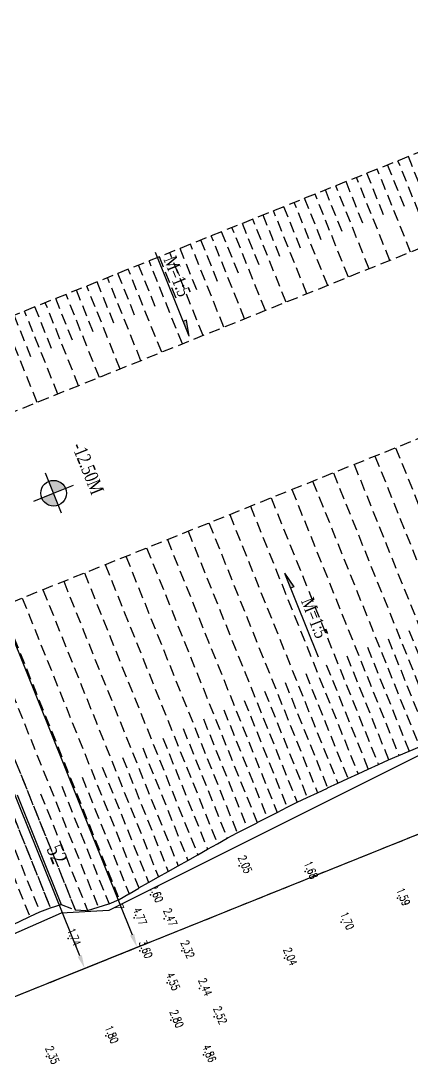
# Model space of a CAD drawing. Header units: millimetres. Extents: x 405522 to 410309, y 2303080 to 2310223.
# Drawn here: x 407858.2 to 407945.7, y 2306347.6 to 2306581.4 of the extents above; entities that cross this region are included whole.
import ezdxf
from ezdxf.enums import TextEntityAlignment as Align
from ezdxf.xclip import XClip

# ---------------------------------------------------------------- set-up
doc = ezdxf.new("R2010")
doc.units = ezdxf.units.MM
doc.header["$LTSCALE"] = 10
doc.header["$MEASUREMENT"] = 0
doc.header["$XCLIPFRAME"] = 0
doc.linetypes.add('HIDDEN', pattern=[0.375, 0.25, -0.125])
doc.layers.get('0').update_dxf_attribs({"linetype": 'CONTINUOUS'})
doc.layers.get('Defpoints').update_dxf_attribs({"linetype": 'CONTINUOUS'})
for name, color, linetype in [('caodo', 7, 'CONTINUOUS'), ('DIM', 4, 'CONTINUOUS'), ('DLINE', 4, 'CONTINUOUS'), ('Hatch', 8, 'CONTINUOUS'), ('Main', 3, 'CONTINUOUS'), ('mois', 3, 'CONTINUOUS'), ('Proposed', 7, 'CONTINUOUS'), ('text', 7, 'CONTINUOUS'), ('w', 8, 'CONTINUOUS')]:
    doc.layers.add(name, color=color, linetype=linetype)
doc.styles.add('Dien', font='simplex.shx', dxfattribs={"width": 0.75})
doc.styles.add('TextH', font='vntimeh.shx', dxfattribs={"width": 0.75})
doc.styles.add('txt', font='romans.shx', dxfattribs={"height": 0.2})
doc.dimstyles.new('D2', dxfattribs={"dimscale": 2, "dimtxt": 1.8, "dimasz": 1.5, "dimexe": 1.5, "dimexo": 2, "dimgap": 1, "dimtad": 1, "dimdec": 1, "dimdsep": 46, "dimtxsty": 'TextH', "dimcen": 2.5, "dimclrd": 4, "dimclre": 4, "dimclrt": 7, "dimadec": 1, "dimazin": 2, "dimtfac": 1, "dimtdec": 1, "dimtmove": 1, "dimatfit": 0, "dimfxl": 0.25, "dimtolj": 1, "dimtzin": 0, "dimlwd": -1, "dimlwe": -1, "dimarcsym": 0})
doc.dimstyles.new('D6.7', dxfattribs={"dimscale": 6.7, "dimtxt": 1.5, "dimasz": 2, "dimexe": 1.5, "dimexo": 0.5, "dimgap": 1, "dimtad": 1, "dimdec": 0, "dimdsep": 46, "dimtxsty": 'Dien', "dimcen": 1, "dimclrd": 256, "dimclre": 256, "dimclrt": 7, "dimaunit": 1, "dimadec": 3, "dimazin": 0, "dimtfac": 1, "dimtdec": 0, "dimtmove": 1, "dimatfit": 0, "dimfxl": 1, "dimtolj": 1, "dimtzin": 0, "dimlwe": -1, "dimarcsym": 0})

# ---------------------------------------------------------------- blocks, each defined once
blk = doc.blocks.new('*D4')
at = {"layer": 'Defpoints', "color": 0, "linetype": 'Continuous'}
for p in [(408115.12, 2306389.34), (408132.35, 2306346.52), (407836.8, 2306277.35)]:
    blk.add_point(p, dxfattribs=at)
at = {"layer": 'DIM', "linetype": 'Continuous'}
for p, q in [((408116.37, 2306386.23), (408136.1, 2306337.2)), ((407838.05, 2306274.24), (407857.79, 2306225.21))]:
    blk.add_line(p, q, dxfattribs=at)
at = {"layer": 'DIM', "linetype": 'Continuous', "lineweight": -2}
blk.add_line((407866.47, 2306239.54), (408119.92, 2306341.52), dxfattribs=at)
at = {"layer": 'DIM', "linetype": 'Continuous'}
for points in [[(408119.08, 2306343.59), (408120.75, 2306339.45), (408132.35, 2306346.52)], [(407865.63, 2306241.61), (407867.3, 2306237.46), (407854.03, 2306234.53)]]:
    blk.add_solid(points, dxfattribs=at)
at = {"layer": 'DIM', "color": 7, "linetype": 'Continuous', "insert": (407988.81, 2306301.4), "char_height": 10.05, "attachment_point": 5, "rotation": 21.9189, "style": 'Dien'}
blk.add_mtext('\\A1;300', dxfattribs=at)
blk = doc.blocks.new('*D6')
at = {"layer": 'Defpoints', "color": 0, "linetype": 'Continuous'}
for p in [(408519.48, 2306591.77), (407115.96, 2305987.3), (407150.7, 2305900.97)]:
    blk.add_point(p, dxfattribs=at)
at = {"layer": 'DIM', "linetype": 'Continuous'}
for p, q in [((408520.73, 2306588.66), (408571.73, 2306461.93)), ((407117.22, 2305984.19), (407154.45, 2305891.65))]:
    blk.add_line(p, q, dxfattribs=at)
at = {"layer": 'DIM', "linetype": 'Continuous', "lineweight": -2}
blk.add_line((408555.54, 2306466.25), (407163.13, 2305905.97), dxfattribs=at)
at = {"layer": 'DIM', "linetype": 'Continuous'}
for points in [[(408554.71, 2306468.33), (408556.38, 2306464.18), (408567.98, 2306471.26)], [(407162.3, 2305908.04), (407163.97, 2305903.9), (407150.7, 2305900.97)]]:
    blk.add_solid(points, dxfattribs=at)
at = {"layer": 'DIM', "color": 7, "linetype": 'Continuous', "insert": (407854.96, 2306196.99), "char_height": 10.05, "attachment_point": 5, "rotation": 21.9189, "style": 'Dien'}
blk.add_mtext('\\A1;1528', dxfattribs=at)
blk = doc.blocks.new('b')
at = {"layer": 'DLINE'}
h = blk.add_hatch(color=256, dxfattribs=at)
h.paths.add_polyline_path([(0, 1.6875, 0.41421356), (-1.6875, 0), (0, 0)])
h.paths.add_polyline_path([(1.6875, 0), (0, 0), (0, -1.6875, 0.41421356)])
for points in [[(0, -2.8125), (0, 0), (0, 2.8125)], [(2.8125, 0), (0, 0), (-2.8125, 0)]]:
    blk.add_lwpolyline(points, dxfattribs=at)
blk.add_circle((0, 0), 1.6875, dxfattribs=at)
blk = doc.blocks.new('20')
at = {"layer": 'caodo', "color": 8, "linetype": 'Continuous'}
for p in [(299.47, -915.88, -0.27), (314.21, -917.13, -0.64), (279.63, -922.37, 0.28), (334.85, -923.14, -0.73), (275.97, -927.48, 2.45), (282.73, -927.7, 0.15), (322.3, -928.48, -0.62), (261.23, -932.11, -0.58), (277.25, -934.86, 1.28), (286.63, -934.86), (309.59, -936.48, -0.28), (283.36, -942.04, 2.23), (290.57, -943.31, 0.12), (284.19, -950.39, 0.48), (293.91, -949.6, 0.2), (269.65, -953.88, -0.52), (256.38, -958.5, 0.03), (291.48, -958.12, 2.54)]:
    blk.add_point(p, dxfattribs=at)
at = {"layer": 'caodo', "color": 8, "linetype": 'Continuous', "style": 'txt', "width": 0.75}
for s, p in [('1.75', (313.35, -902.08, -0.57)), ('2.05', (299.97, -915.88, -0.27)), ('1.68', (314.71, -917.13, -0.64)), ('2.60', (280.13, -922.37, 0.28)), ('1.59', (335.35, -923.14, -0.73)), ('2.87', (271.34, -924.12, 0.55)), ('4.77', (276.47, -927.48, 2.45)), ('2.47', (283.23, -927.7, 0.15)), ('1.70', (322.8, -928.48, -0.62)), ('1.74', (261.73, -932.11, -0.58)), ('3.60', (277.75, -934.86, 1.28)), ('2.32', (287.13, -934.86)), ('2.04', (310.09, -936.48, -0.28)), ('4.55', (283.86, -942.04, 2.23)), ('2.44', (291.07, -943.31, 0.12)), ('2.80', (284.69, -950.39, 0.48)), ('2.52', (294.41, -949.6, 0.2)), ('1.80', (270.15, -953.88, -0.52)), ('2.35', (256.88, -958.5, 0.03)), ('4.86', (291.98, -958.12, 2.54))]:
    blk.add_text(s, height=1.8, rotation=292, dxfattribs=at).set_placement(p, align=Align.CENTER)
blk = doc.blocks.new('*D37')
at = {"layer": 'Defpoints', "color": 0, "linetype": 'Continuous'}
for p in [(407853.09, 2306417.94), (407846.53, 2306415.3), (407860.58, 2306364.89)]:
    blk.add_point(p, dxfattribs=at)
at = {"layer": 'DIM', "color": 4}
for p, q in [((407850.24, 2306416.8), (407855.87, 2306419.06)), ((407871.38, 2306372.47), (407854.21, 2306415.16)), ((407864.29, 2306366.38), (407875.29, 2306370.81))]:
    blk.add_line(p, q, dxfattribs=at)
at = {"layer": 'DIM', "color": 4, "linetype": 'Continuous'}
for points in [[(407854.67, 2306415.35), (407853.74, 2306414.97), (407853.09, 2306417.94)], [(407871.85, 2306372.66), (407870.92, 2306372.28), (407872.5, 2306369.69)]]:
    blk.add_solid(points, dxfattribs=at)
at = {"layer": 'DIM', "color": 7, "linetype": 'Continuous', "insert": (407866.32, 2306395.23), "char_height": 3.6, "attachment_point": 5, "rotation": 291.9189, "style": 'TextH'}
blk.add_mtext('\\A1;52', dxfattribs=at)
blk = doc.blocks.new('*D43')
at = {"layer": 'Defpoints', "color": 0, "linetype": 'Continuous'}
for p in [(407685.14, 2306800.92), (407884.22, 2306374.4), (407860.58, 2306364.89)]:
    blk.add_point(p, dxfattribs=at)
at = {"layer": 'DIM', "color": 4}
for p, q in [((407688.85, 2306802.41), (407711.56, 2306811.55)), ((407709.9, 2306807.64), (407883.1, 2306377.19)), ((407864.29, 2306366.38), (407887.01, 2306375.52))]:
    blk.add_line(p, q, dxfattribs=at)
at = {"layer": 'DIM', "color": 4, "linetype": 'Continuous'}
for points in [[(407710.36, 2306807.83), (407709.43, 2306807.46), (407708.78, 2306810.43)], [(407883.57, 2306377.37), (407882.64, 2306377), (407884.22, 2306374.4)]]:
    blk.add_solid(points, dxfattribs=at)
at = {"layer": 'DIM', "color": 7, "linetype": 'Continuous', "insert": (407800.03, 2306593.83), "char_height": 3.6, "attachment_point": 5, "rotation": 291.9189, "style": 'TextH'}
blk.add_mtext('\\A1;470', dxfattribs=at)
blk = doc.blocks.new('1.5')
at = {"layer": 'DLINE', "color": 4}
blk.add_line((10.1, 0), (0, 0), dxfattribs=at)
blk.add_lwpolyline([(10.1, 0), (8.3, 0.4), (8.3, 0)], dxfattribs=at)
blk.add_solid([(8.3, 0), (8.3, 0.4), (10.1, 0)], dxfattribs=at)
blk = doc.blocks.new('*D50')
at = {"layer": 'Defpoints', "color": 0, "linetype": 'Continuous'}
for p in [(407494.82, 2306933.31), (408995.35, 2306821.5), (407742.64, 2306317.43)]:
    blk.add_point(p, dxfattribs=at)
at = {"layer": 'Hatch', "color": 4, "linetype": 'Continuous'}
for p, q in [((407498.53, 2306934.8), (408750.32, 2307438.5)), ((408748.65, 2307434.6), (408994.23, 2306824.28)), ((407746.35, 2306318.92), (408998.14, 2306822.62))]:
    blk.add_line(p, q, dxfattribs=at)
for points in [[(408749.12, 2307434.78), (408748.19, 2307434.41), (408747.53, 2307437.38)], [(408994.7, 2306824.47), (408993.77, 2306824.09), (408995.35, 2306821.5)]]:
    blk.add_solid(points, dxfattribs=at)
at = {"layer": 'Hatch', "color": 7, "linetype": 'Continuous', "insert": (408874.97, 2307130.86), "char_height": 3.6, "attachment_point": 5, "rotation": 291.9189, "style": 'TextH'}
blk.add_mtext('\\A1;663.9', dxfattribs=at)
blk = doc.blocks.new('*D54')
at = {"layer": 'Defpoints', "color": 0, "linetype": 'Continuous'}
for p in [(408495.7, 2307336.05), (407494.82, 2306933.31), (407742.64, 2306317.43)]:
    blk.add_point(p, dxfattribs=at)
at = {"layer": 'Hatch', "color": 4, "linetype": 'Continuous'}
for p, q in [((407498.53, 2306934.8), (408498.49, 2307337.17)), ((408742.4, 2306722.95), (408496.82, 2307333.26)), ((407746.35, 2306318.92), (408746.31, 2306721.28))]:
    blk.add_line(p, q, dxfattribs=at)
for points in [[(408497.29, 2307333.45), (408496.36, 2307333.08), (408495.7, 2307336.05)], [(408742.87, 2306723.13), (408741.94, 2306722.76), (408743.52, 2306720.16)]]:
    blk.add_solid(points, dxfattribs=at)
at = {"layer": 'Hatch', "color": 7, "linetype": 'Continuous', "insert": (408623.14, 2307029.52), "char_height": 3.6, "attachment_point": 5, "rotation": 291.9189, "style": 'TextH'}
blk.add_mtext('\\A1;663.9', dxfattribs=at)

msp = doc.modelspace()

# ---------------------------------------------------------------- linework, layer by layer
at = {"layer": 'Hatch', "color": 8, "linetype": 'HIDDEN'}
for p, q in [((407950.01, 2306531.64), (407942.54, 2306550.2)), ((407948.6, 2306541.85), (407944.86, 2306551.13)), ((407945.37, 2306529.78), (407937.9, 2306548.33)), ((407943.96, 2306539.99), (407940.22, 2306549.26)), ((407934.68, 2306536.25), (407930.95, 2306545.53)), ((407940.73, 2306527.91), (407933.27, 2306546.46)), ((407939.32, 2306538.12), (407935.59, 2306547.4)), ((407930.04, 2306534.39), (407926.31, 2306543.66)), ((407936.09, 2306526.04), (407928.63, 2306544.6)), ((407926.82, 2306522.31), (407919.35, 2306540.87)), ((407925.4, 2306532.52), (407921.67, 2306541.8)), ((407931.45, 2306524.18), (407923.99, 2306542.73)), ((407922.18, 2306520.44), (407914.71, 2306539)), ((407920.76, 2306530.65), (407917.03, 2306539.93)), ((407911.49, 2306526.92), (407907.75, 2306536.2)), ((407917.54, 2306518.58), (407910.07, 2306537.13)), ((407916.13, 2306528.79), (407912.39, 2306538.07)), ((407906.85, 2306525.06), (407903.12, 2306534.33)), ((407912.9, 2306516.71), (407905.43, 2306535.27)), ((407903.62, 2306512.98), (407896.16, 2306531.53)), ((407902.21, 2306523.19), (407898.48, 2306532.47)), ((407908.26, 2306514.85), (407900.8, 2306533.4)), ((407898.98, 2306511.11), (407891.52, 2306529.67)), ((407897.57, 2306521.32), (407893.84, 2306530.6)), ((407888.29, 2306517.59), (407884.56, 2306526.87)), ((407894.35, 2306509.25), (407886.88, 2306527.8)), ((407892.93, 2306519.46), (407889.2, 2306528.73)), ((407883.66, 2306515.72), (407879.92, 2306525)), ((407889.71, 2306507.38), (407882.24, 2306525.93)), ((407880.43, 2306503.65), (407872.96, 2306522.2)), ((407879.02, 2306513.86), (407875.28, 2306523.13)), ((407885.07, 2306505.51), (407877.6, 2306524.07)), ((407875.79, 2306501.78), (407868.33, 2306520.33)), ((407874.38, 2306511.99), (407870.65, 2306521.27)), ((407865.1, 2306508.26), (407861.37, 2306517.53)), ((407871.15, 2306499.91), (407863.69, 2306518.47)), ((407869.74, 2306510.12), (407866.01, 2306519.4)), ((407860.46, 2306506.39), (407856.73, 2306515.67)), ((407866.51, 2306498.05), (407859.05, 2306516.6)), ((407861.88, 2306496.18), (407854.41, 2306514.73)), ((407942.02, 2306486.06), (407965.86, 2306426.81)), ((407932.74, 2306482.33), (407956.63, 2306422.97)), ((407937.38, 2306484.2), (407961.24, 2306424.9)), ((407928.1, 2306480.47), (407952, 2306421.08)), ((407923.46, 2306478.6), (407947.36, 2306419.21)), ((407918.82, 2306476.73), (407942.74, 2306417.29)), ((407909.55, 2306473), (407933.63, 2306413.16)), ((407914.18, 2306474.87), (407938.17, 2306415.25)), ((407904.91, 2306471.13), (407929.08, 2306411.06)), ((407900.27, 2306469.27), (407924.53, 2306408.96)), ((407895.63, 2306467.4), (407919.99, 2306406.85)), ((407886.35, 2306463.67), (407911.06, 2306402.26)), ((407890.99, 2306465.53), (407915.53, 2306404.55)), ((407881.71, 2306461.8), (407906.59, 2306399.97)), ((407877.08, 2306459.93), (407902.18, 2306397.56)), ((407872.44, 2306458.07), (407897.78, 2306395.08)), ((407872.44, 2306458.07), (407897.78, 2306395.08)), ((407863.16, 2306454.33), (407888.99, 2306390.14)), ((407863.16, 2306454.33), (407888.99, 2306390.14)), ((407867.8, 2306456.2), (407893.39, 2306392.6)), ((407858.52, 2306452.47), (407884.6, 2306387.67)), ((407858.52, 2306452.47), (407884.6, 2306387.67)), ((407853.88, 2306450.6), (407880.24, 2306385.09)), ((407849.24, 2306448.74), (407875.54, 2306383.37)), ((407849.24, 2306448.74), (407875.54, 2306383.37)), ((407839.97, 2306445), (407864.83, 2306383.23)), ((407844.61, 2306446.87), (407870.39, 2306382.78)), ((407944.98, 2306445.21), (407954.31, 2306422.01)), ((407835.33, 2306443.14), (407860.22, 2306381.27)), ((407940.34, 2306443.34), (407949.68, 2306420.15)), ((407935.71, 2306441.47), (407945.04, 2306418.27)), ((407931.09, 2306439.55), (407940.45, 2306416.29)), ((407921.9, 2306435.59), (407931.35, 2306412.11)), ((407926.5, 2306437.57), (407935.9, 2306414.2)), ((407849.83, 2306433.88), (407870.39, 2306382.78)), ((407917.31, 2306433.61), (407926.81, 2306410.01)), ((407845.19, 2306432.01), (407864.83, 2306383.23)), ((407912.72, 2306431.63), (407922.26, 2306407.91)), ((407908.15, 2306429.59), (407917.76, 2306405.7)), ((407903.6, 2306427.51), (407913.29, 2306403.41)), ((407899.04, 2306425.43), (407908.83, 2306401.12)), ((407894.5, 2306423.34), (407904.37, 2306398.8)), ((407885.47, 2306418.99), (407895.59, 2306393.84)), ((407885.47, 2306418.99), (407895.59, 2306393.84)), ((407889.98, 2306421.16), (407899.98, 2306396.32)), ((407889.98, 2306421.16), (407899.98, 2306396.32)), ((407880.95, 2306416.82), (407891.19, 2306391.37)), ((407876.44, 2306414.65), (407886.8, 2306388.88)), ((407876.44, 2306414.65), (407886.8, 2306388.88)), ((407871.92, 2306412.46), (407882.42, 2306386.38)), ((407867.37, 2306410.39), (407877.95, 2306384.1)), ((407867.37, 2306410.39), (407877.95, 2306384.1)), ((407862.65, 2306408.73), (407873.14, 2306382.65)), ((407862.65, 2306408.73), (407873.14, 2306382.65)), ((407852.68, 2306406.72), (407862.48, 2306382.35)), ((407852.68, 2306406.72), (407862.48, 2306382.35))]:
    msp.add_line(p, q, dxfattribs=at)
at = {"layer": 'Main', "color": 9, "linetype": 'HIDDEN'}
msp.add_line((407993.57, 2306570.73), (407786.74, 2306487.5), dxfattribs=at)
at = {"layer": 'Main', "color": 9, "linetype": 'HIDDEN', "flags": 128}
msp.add_lwpolyline([(407821.32, 2306437.5), (408038.95, 2306525.07), (408024.28, 2306561.53), (407806.65, 2306473.96)], dxfattribs=at)
at = {"layer": 'Main', "color": 9, "linetype": 'HIDDEN'}
for points in [[(407882.42, 2306386.38, 0), (407884.6, 2306387.67, 2.67), (407886.8, 2306388.88, 2.61), (407888.99, 2306390.14, 2.54), (407891.19, 2306391.37, 2.48), (407893.39, 2306392.6, 2.41), (407895.59, 2306393.84, 2.34), (407897.78, 2306395.08, 2.28), (407899.98, 2306396.32, 2.21), (407902.18, 2306397.56, 2.15), (407904.37, 2306398.8, 2.08), (407906.59, 2306399.97, 2.03), (407908.83, 2306401.12, 1.98), (407911.06, 2306402.26, 1.94), (407913.29, 2306403.41, 1.89), (407915.53, 2306404.55, 1.85), (407917.76, 2306405.7, 1.8), (407919.99, 2306406.85, 1.75), (407922.26, 2306407.91, 1.73), (407924.53, 2306408.96, 1.7), (407926.81, 2306410.01, 1.68), (407929.08, 2306411.06, 1.65), (407931.35, 2306412.11, 1.63), (407933.63, 2306413.16, 1.6), (407935.9, 2306414.2, 1.58), (407938.17, 2306415.25, 1.55), (407940.45, 2306416.29, 1.53), (407942.74, 2306417.29, 1.51), (407945.04, 2306418.27, 1.5), (407947.36, 2306419.21, 1.5)], [(407820.16, 2306353.82, -2.81), (407845.11, 2306374.03, 2.29), (407849.37, 2306376.05, 2.2), (407851.18, 2306376.95, 2.16), (407853.44, 2306378.03, 2.13), (407855.7, 2306379.11, 2.1), (407857.96, 2306380.19, 2.07), (407860.22, 2306381.27, 2.04), (407862.48, 2306382.35, 2.01), (407864.83, 2306383.23, 2.02), (407867.22, 2306383.97, 2.06), (407870.39, 2306382.78, 2.52), (407873.14, 2306382.65, 2.75), (407875.54, 2306383.37, 2.79), (407877.95, 2306384.1, 2.84), (407880.24, 2306385.09, 2.82), (407882.42, 2306386.38, 2.75)]]:
    msp.add_polyline3d(points, dxfattribs=at)
at = {"layer": 'mois', "color": 6, "linetype": 'HIDDEN'}
msp.add_lwpolyline([(406742.66, 2306987.54), (407088.98, 2306054.36), (408088.11, 2306456.46), (407716.71, 2307379.48)], close=True, dxfattribs=at)
at = {"layer": 'Proposed', "color": 8, "linetype": 'Continuous'}
msp.add_line((407857.37, 2306408.46), (407867.22, 2306383.97), dxfattribs=at)
msp.add_line((407857.37, 2306408.46), (407867.22, 2306383.97), dxfattribs=at)
at = {"layer": 'w', "linetype": 'Continuous', "flags": 128}
msp.add_lwpolyline([(407920.28, 2306854.97), (408077.54, 2306473.33), (407988.58, 2306432.55), (407947.61, 2306417.49), (407889.54, 2306388.45), (407877.86, 2306382.6), (407867.21, 2306382), (407845.7, 2306372.6), (407838.95, 2306367.13), (407841.84, 2306355.85), (407840.91, 2306344.75), (407836.13, 2306333.53), (407824.93, 2306324.56), (407811.47, 2306320.44), (407796.23, 2306324.52), (407784.95, 2306327.6), (407779.08, 2306324.1), (407533.91, 2306221.91), (407446.84, 2306519.09)], dxfattribs=at)

# ---------------------------------------------------------------- block references
at = {"zscale": 2}
for p, xscale, yscale, rotation in [((407888.33, 2306529.7), 2.000000000210632, 2, 291.9189439074494), ((407924.71, 2306439.29), -2.000000000208059, 1.999999999875092, 291.9189438715298)]:
    msp.add_blockref('1.5', p, dxfattribs=dict(at, xscale=xscale, yscale=yscale, rotation=rotation))
at = {"layer": 'caodo', "linetype": 'Continuous'}
ref = msp.add_blockref('20', (407607.56, 2307308.49, 2.32), dxfattribs=at)
XClip(ref).set_block_clipping_path([(-1349.6056714252, -661.9058657554), (-160.2432635269, -789.0626177704), (-158.37, -682.7400000002), (-152.5537012776, -565.1435954412), (-154.4567852021, -515.7710593813), (-164.5656294519, -479.7079773764), (-169.8483049072, -457.4688106682), (-166.8279659872, -442.0162156662), (-126.7827336918, -389.4443280851), (-106.0518872158, -361.8542004311), (-63.7794437606, -462.4105278351), (-33.4664476524, -538.7088304474), (-26.8309580461, -536.6440252331), (-14.1947287806, -530.290072049), (2.8735610212, -522.7809317391), (21.7790860042, -516.4300709004), (33.4963699727, -516.3916891841), (41.8323397201, -526.5245847343), (49.3870018656, -538.8965703272), (57.5814736318, -547.8425059784), (240.790552864, -478.5933098081), (312.7168333768, -453.5233669193), (469.9752955258, -835.1642690971), (381.01757411, -875.9365015272), (340.0535600581, -891.0018749475), (281.9833174138, -920.0360526661), (270.299792853, -925.8934261841), (259.6497187838, -926.485182072), (238.1363249943, -935.8876169724), (231.3903178959, -941.3565830942), (234.2801903864, -952.6351198461), (233.349513785, -963.7375780144), (228.571532146, -974.9643217223), (217.3702047821, -983.9257580563), (203.9138266848, -988.0474594873), (188.6712767056, -983.9718116582), (177.3884057824, -980.8930276111), (171.5204358988, -984.3872820092), (-73.6457281185, -1086.5773775354), (-160.7232604475, -789.403599048), (-175.8663177838, -787.8968891632), (-1242.6150691518, -731.5018647434), (-1048.644501777, -1275.3187000523), (-581.3011768161, -1893.663355621), (45.2581508098, -1711.1176481554), (672.5305126871, -1468.6534206932), (1174.4624007965, -665.2848953921), (720.1397881705, 463.7992460099), (-44.8650585066, 588.3045099438), (-757.8349164568, 52.9536143756)])
at = {"layer": 'DIM', "xscale": 1.699999999892283, "yscale": 1.700000000011642, "zscale": 1.7, "rotation": 291.9189438844821}
msp.add_blockref('b', (407865.55, 2306475.9), dxfattribs=at)

# ---------------------------------------------------------------- texts
at = {"layer": 'text', "style": 'TextH', "width": 0.75}
for p in [(407889.26, 2306527.8), (407919.98, 2306451.45)]:
    msp.add_text('m=1:5', height=3, rotation=291.9189, dxfattribs=at).set_placement(p, align=Align.BOTTOM_LEFT)
msp.add_text('-12.50m', height=3.06, rotation=291.9189, dxfattribs=at).set_placement((407871, 2306487.03), align=Align.MIDDLE_LEFT)

# ---------------------------------------------------------------- dimensions: what is measured, and where the dimension line sits
at = {"layer": 'DIM', "linetype": 'Continuous'}
for base, p1, p2, angle, dimstyle, picture, middle in [((407884.22, 2306374.4), (407685.14, 2306800.92), (407860.58, 2306364.89), 291.9189, 'D2', '*D43', (407800.03, 2306593.83)), ((407150.7, 2305900.97), (408519.48, 2306591.77), (407115.96, 2305987.3), 21.9189, 'D6.7', '*D6', (407854.96, 2306196.99)), ((407853.09, 2306417.94), (407860.58, 2306364.89), (407846.53, 2306415.3), 291.9189, 'D2', '*D37', (407866.32, 2306395.23)), ((408132.35, 2306346.52), (407836.8, 2306277.35), (408115.12, 2306389.34), 21.9189, 'D6.7', '*D4', (407988.81, 2306301.4))]:
    dim = msp.add_linear_dim(base=base, p1=p1, p2=p2, angle=angle, dimstyle=dimstyle, dxfattribs=at)
    dim.commit()
    dim.dimension.update_dxf_attribs({"geometry": picture, "text_midpoint": middle})
at = {"layer": 'Hatch', "linetype": 'Continuous'}
for p1, p2, distance, picture, middle in [((407494.82, 2306933.31), (407742.64, 2306317.43), 1350.33, '*D50', (408874.97, 2307130.86)), ((407742.64, 2306317.43), (407494.82, 2306933.31), -1078.87, '*D54', (408623.14, 2307029.52))]:
    dim = msp.add_aligned_dim(p1=p1, p2=p2, distance=distance, dimstyle='D2', dxfattribs=at)
    dim.commit()
    dim.dimension.update_dxf_attribs({"geometry": picture, "text_midpoint": middle})

doc.saveas('drawing.dxf')
